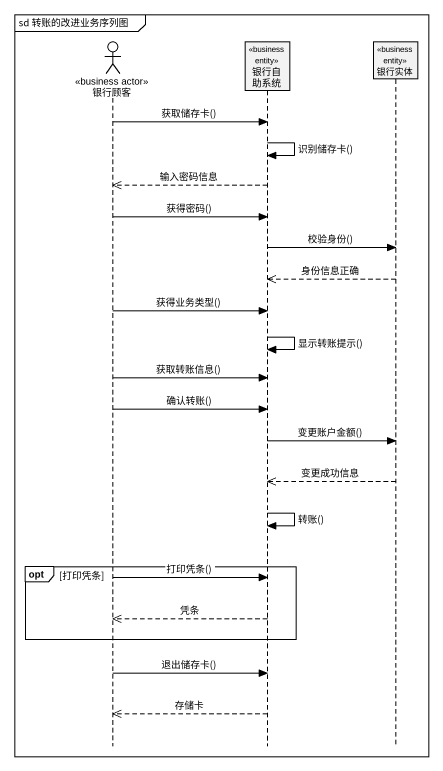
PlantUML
@startuml
mainframe sd 转账的改进业务序列图
hide footbox
actor 银行顾客 <<business actor>>
participant 银行自助系统 <<business entity>>
participant 银行实体 <<business entity>>

银行顾客 -> 银行自助系统 : 获取储存卡()
银行自助系统 -> 银行自助系统 : 识别储存卡()
银行自助系统 -->> 银行顾客 : 输入密码信息
银行顾客 -> 银行自助系统 : 获得密码()
银行自助系统 -> 银行实体 : 校验身份()
银行实体 -->> 银行自助系统 : 身份信息正确
银行顾客 -> 银行自助系统 : 获得业务类型()
银行自助系统 -> 银行自助系统 : 显示转账提示()
银行顾客 -> 银行自助系统 : 获取转账信息()
银行顾客 -> 银行自助系统 : 确认转账()
银行自助系统 -> 银行实体 : 变更账户金额()
银行实体 -->> 银行自助系统 : 变更成功信息
银行自助系统 -> 银行自助系统 : 转账()
opt 打印凭条
  银行顾客 -> 银行自助系统 : 打印凭条()
  银行自助系统 -->> 银行顾客 : 凭条
end
银行顾客 -> 银行自助系统 : 退出储存卡()
银行自助系统 -->> 银行顾客 : 存储卡
@enduml
